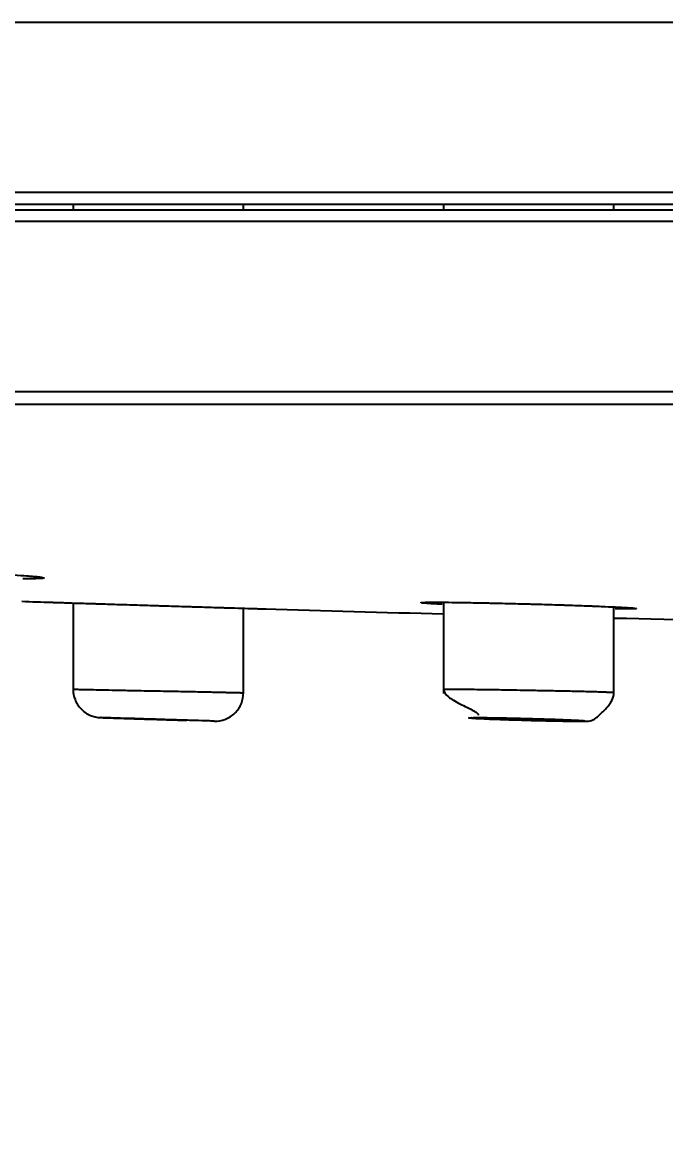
# Model space of a CAD drawing. Header units: millimetres. Extents: x 6110 to 6704, y -2661 to -1821.
# Drawn here: x 6311.637 to 6314.468, y -2068.275 to -2063.343 of the extents above; entities that cross this region are included whole.
import ezdxf

# ---------------------------------------------------------------- set-up
doc = ezdxf.new("R2010")
doc.units = ezdxf.units.MM
doc.header["$LTSCALE"] = 0.1
doc.linetypes.add('HIDDEN2', pattern=[4.7625, 3.175, -1.5875])
doc.layers.add('1', color=4, linetype='HIDDEN2', lineweight=13)
doc.layers.add('DIM', color=3, linetype='Continuous', lineweight=9)
doc.styles.get("Standard").update_dxf_attribs({"font": 'arial.ttf'})
doc.dimstyles.new('ISO-25', dxfattribs={"dimtxt": 2.5, "dimasz": 2.5, "dimexe": 1.25, "dimexo": 0.625, "dimtad": 1, "dimlfac": 5, "dimtxsty": 'Standard', "dimcen": 2.5, "dimadec": 0, "dimazin": 0, "dimtfac": 1, "dimtmove": 0, "dimatfit": 3, "dimfxl": 0, "dimarcsym": 0})

# ---------------------------------------------------------------- blocks, each defined once
blk = doc.blocks.new('*D85')
at = {"layer": 'Defpoints', "color": 0}
for p in [(6324.4599, -2027.3782), (6392.6916, -2027.3782), (6311.704, -2532.5418)]:
    blk.add_point(p, dxfattribs=at)
at = {"layer": 'DIM', "color": 0, "lineweight": -2}
for p, q in [((6325.0849, -2027.3782), (6393.9416, -2027.3782)), ((6392.6916, -2527.5418), (6392.6916, -2032.3782)), ((6312.329, -2532.5418), (6393.9416, -2532.5418))]:
    blk.add_line(p, q, dxfattribs=at)
at = {"layer": 'DIM', "color": 0}
for points in [[(6391.8583, -2032.3782), (6393.5249, -2032.3782), (6392.6916, -2027.3782)], [(6391.8583, -2527.5418), (6393.5249, -2527.5418), (6392.6916, -2532.5418)]]:
    blk.add_solid(points, dxfattribs=at)
at = {"layer": 'DIM', "color": 0, "insert": (6389.0618, -2279.96), "char_height": 5, "attachment_point": 5, "rotation": 90}
blk.add_mtext('2020,7', dxfattribs=at)

msp = doc.modelspace()

# ---------------------------------------------------------------- hatches: boundary and pattern name
at = {"layer": 'DIM'}
h = msp.add_hatch(dxfattribs=at)
h.set_pattern_fill('ANSI31', color=2)
edge = h.paths.add_edge_path()
edge.add_line((6619.6172, -2595.9805), (6619.6172, -1962.2056))
edge.add_line((6634.6172, -1966.1101), (6619.6172, -1966.1101))
edge.add_line((6634.6172, -2610.9805), (6634.6172, -1966.1101))
edge.add_line((6634.6172, -2610.9805), (6184.4567, -2610.9805))
edge.add_line((6619.6172, -2595.9805), (6184.4567, -2595.9805))
edge.add_line((6184.4567, -2610.9805), (6184.4567, -2595.9805))

# ---------------------------------------------------------------- linework, layer by layer
at = {"layer": '1', "color": 7, "linetype": 'Continuous', "lineweight": -3}
for p, q in [((6351.8421, -2063.3432), (6296.9577, -2063.3432)), ((6296.2749, -2064.0902), (6352.5249, -2064.0902)), ((6296.2749, -2064.1422), (6352.5249, -2064.1422)), ((6311.8604, -2064.1422), (6311.8604, -2064.1672)), ((6312.6104, -2064.1672), (6312.6104, -2064.1422)), ((6313.4901, -2064.1422), (6313.4901, -2064.1672)), ((6314.2401, -2064.1672), (6314.2401, -2064.1422)), ((6296.2749, -2064.1672), (6352.5249, -2064.1672)), ((6352.5249, -2064.2192), (6296.2749, -2064.2192)), ((6296.9577, -2064.9661), (6351.8421, -2064.9661)), ((6351.207, -2065.0233), (6297.5928, -2065.0233)), ((6311.8604, -2065.8969), (6311.8604, -2066.2949)), ((6312.6104, -2066.2949), (6312.6104, -2065.9203)), ((6313.4901, -2065.8941), (6313.4901, -2066.2951)), ((6314.2401, -2066.2951), (6314.2401, -2065.9144)), ((6312.1535, -2066.4067), (6312.1471, -2066.4065)), ((6313.6001, -2066.4009), (6313.6027, -2066.4019))]:
    msp.add_line(p, q, dxfattribs=at)
for start, end in [(268.081895, 268.112104), (268.327161, 268.507385), (268.67933, 268.880354)]:
    msp.add_arc((6320.0022, -1816.0297), 250, start, end, dxfattribs=at)
for points, knots in [([(6310.8991, -2065.7474), (6310.908, -2065.7475), (6310.9174, -2065.7476), (6310.9383, -2065.7478), (6310.95, -2065.748), (6310.9683, -2065.7483), (6310.9745, -2065.7485), (6310.9872, -2065.7487), (6310.9936, -2065.7488), (6311.0261, -2065.7495), (6311.0535, -2065.7502), (6311.0896, -2065.7512), (6311.097, -2065.7515), (6311.1118, -2065.7519), (6311.1192, -2065.7521), (6311.1417, -2065.7528), (6311.1568, -2065.7533), (6311.2024, -2065.7548), (6311.2333, -2065.7559), (6311.2725, -2065.7574), (6311.2803, -2065.7577), (6311.2959, -2065.7584), (6311.3036, -2065.7587), (6311.3267, -2065.7596), (6311.3573, -2065.7609), (6311.3873, -2065.7623), (6311.4096, -2065.7633), (6311.417, -2065.7636), (6311.4317, -2065.7643), (6311.4389, -2065.7647), (6311.4747, -2065.7664), (6311.5018, -2065.7678), (6311.5339, -2065.7696), (6311.5402, -2065.77), (6311.5526, -2065.7707), (6311.5587, -2065.771), (6311.5767, -2065.7721), (6311.5881, -2065.7728), (6311.6207, -2065.7749), (6311.6401, -2065.7762), (6311.6614, -2065.7778), (6311.6655, -2065.7782), (6311.6734, -2065.7788), (6311.6772, -2065.7791), (6311.688, -2065.7801), (6311.701, -2065.7812), (6311.7111, -2065.7824), (6311.7177, -2065.7832), (6311.7197, -2065.7834), (6311.7233, -2065.784), (6311.725, -2065.7842), (6311.7319, -2065.7854), (6311.7347, -2065.7863), (6311.7346, -2065.787)], [0, 0, 0, 0, 0.035856, 0.035856, 0.076188, 0.076188, 0.096353, 0.096353, 0.116519, 0.116519, 0.197183, 0.197183, 0.217349, 0.217349, 0.237515, 0.237515, 0.277847, 0.277847, 0.358511, 0.358511, 0.378677, 0.378677, 0.398843, 0.398843, 0.439175, 0.479507, 0.479507, 0.499673, 0.499673, 0.519839, 0.519839, 0.600502, 0.600502, 0.620668, 0.620668, 0.640834, 0.640834, 0.681166, 0.681166, 0.76183, 0.76183, 0.781996, 0.781996, 0.802162, 0.802162, 0.842494, 0.882826, 0.882826, 0.902992, 0.902992, 0.923158, 0.923158, 1, 1, 1, 1]), ([(6311.7305, -2065.7884), (6311.7299, -2065.7885), (6311.7294, -2065.7886), (6311.7276, -2065.7888), (6311.7261, -2065.7889), (6311.7182, -2065.7896), (6311.7089, -2065.79), (6311.6937, -2065.7903), (6311.6905, -2065.7904), (6311.6836, -2065.7905), (6311.68, -2065.7905), (6311.6688, -2065.7906), (6311.6606, -2065.7906), (6311.6481, -2065.7906), (6311.6441, -2065.7906), (6311.64, -2065.7906)], [0, 0, 0, 0, 0.047807, 0.047807, 0.144202, 0.144202, 0.529783, 0.529783, 0.626178, 0.626178, 0.722574, 0.722574, 0.915364, 0.915364, 1, 1, 1, 1]), ([(6311.7604, -2065.8938), (6311.7604, -2065.8938), (6311.7634, -2065.8939), (6311.771, -2065.8941), (6311.7727, -2065.8942), (6311.7765, -2065.8943), (6311.7786, -2065.8944), (6311.7854, -2065.8946), (6311.7958, -2065.8949), (6311.809, -2065.8953), (6311.82, -2065.8957), (6311.8239, -2065.8958), (6311.8319, -2065.8961), (6311.8361, -2065.8962), (6311.8578, -2065.8969), (6311.8775, -2065.8975), (6311.9103, -2065.8985), (6311.9218, -2065.8989), (6311.9399, -2065.8995), (6311.9461, -2065.8997), (6311.9587, -2065.9001), (6311.965, -2065.9003), (6311.9973, -2065.9013), (6312.0246, -2065.9021), (6312.0605, -2065.9033), (6312.0678, -2065.9035), (6312.0825, -2065.904), (6312.09, -2065.9042), (6312.1123, -2065.9049), (6312.1274, -2065.9054), (6312.1729, -2065.9068), (6312.2038, -2065.9077), (6312.2429, -2065.909), (6312.2508, -2065.9092), (6312.2663, -2065.9097), (6312.2741, -2065.9099), (6312.2972, -2065.9106), (6312.3278, -2065.9116), (6312.3579, -2065.9125), (6312.3803, -2065.9132), (6312.3877, -2065.9134), (6312.4025, -2065.9139), (6312.4098, -2065.9141), (6312.4458, -2065.9152), (6312.473, -2065.9161), (6312.5053, -2065.9171), (6312.5117, -2065.9173), (6312.5242, -2065.9176), (6312.5304, -2065.9178), (6312.5486, -2065.9184), (6312.5601, -2065.9187), (6312.593, -2065.9198), (6312.6127, -2065.9204), (6312.6344, -2065.921), (6312.6386, -2065.9211), (6312.6467, -2065.9214), (6312.6505, -2065.9215), (6312.6615, -2065.9218), (6312.6748, -2065.9222), (6312.6853, -2065.9226), (6312.692, -2065.9228), (6312.6941, -2065.9228), (6312.6979, -2065.9229), (6312.6997, -2065.923), (6312.7073, -2065.9232), (6312.7104, -2065.9233), (6312.7104, -2065.9233), (6312.7104, -2065.9233), (6312.7104, -2065.9233)], [0, 0, 0, 0, 0.06246, 0.06246, 0.078075, 0.078075, 0.09369, 0.09369, 0.124921, 0.156151, 0.156151, 0.171766, 0.171766, 0.187382, 0.187382, 0.249843, 0.249843, 0.281073, 0.281073, 0.296688, 0.296688, 0.312303, 0.312303, 0.374764, 0.374764, 0.39038, 0.39038, 0.405995, 0.405995, 0.437225, 0.437225, 0.499686, 0.499686, 0.515302, 0.515302, 0.530917, 0.530917, 0.562147, 0.593378, 0.593378, 0.608993, 0.608993, 0.624608, 0.624608, 0.687069, 0.687069, 0.702684, 0.702684, 0.7183, 0.7183, 0.74953, 0.74953, 0.811991, 0.811991, 0.827606, 0.827606, 0.843221, 0.843221, 0.874452, 0.905682, 0.905682, 0.921298, 0.921298, 0.936913, 0.936913, 0.999374, 0.999374, 1, 1, 1, 1]), ([(6313.3901, -2065.8958), (6313.3901, -2065.8958), (6313.3901, -2065.8958), (6313.3901, -2065.8953), (6313.3932, -2065.8949), (6313.4008, -2065.8945), (6313.4025, -2065.8944), (6313.4063, -2065.8943), (6313.4084, -2065.8942), (6313.4151, -2065.8941), (6313.4256, -2065.8939), (6313.4388, -2065.8938), (6313.4498, -2065.8938), (6313.4536, -2065.8938), (6313.4617, -2065.8938), (6313.4659, -2065.8938), (6313.4876, -2065.8939), (6313.5072, -2065.8941), (6313.5401, -2065.8944), (6313.5516, -2065.8946), (6313.5697, -2065.8949), (6313.5759, -2065.8949), (6313.5885, -2065.8951), (6313.5949, -2065.8952), (6313.6271, -2065.8958), (6313.6544, -2065.8963), (6313.6904, -2065.8971), (6313.6976, -2065.8972), (6313.7124, -2065.8975), (6313.7198, -2065.8977), (6313.7422, -2065.8982), (6313.7573, -2065.8986), (6313.8028, -2065.8997), (6313.8337, -2065.9004), (6313.8728, -2065.9015), (6313.8807, -2065.9017), (6313.8962, -2065.9022), (6313.904, -2065.9024), (6313.9271, -2065.903), (6313.9577, -2065.9039), (6313.9878, -2065.9049), (6314.0102, -2065.9056), (6314.0176, -2065.9058), (6314.0324, -2065.9063), (6314.0397, -2065.9066), (6314.0756, -2065.9078), (6314.1029, -2065.9087), (6314.1352, -2065.9099), (6314.1415, -2065.9102), (6314.1541, -2065.9106), (6314.1603, -2065.9109), (6314.1784, -2065.9116), (6314.19, -2065.9121), (6314.2228, -2065.9135), (6314.2425, -2065.9144), (6314.2642, -2065.9154), (6314.2684, -2065.9156), (6314.2765, -2065.9161), (6314.2803, -2065.9163), (6314.2913, -2065.9169), (6314.3046, -2065.9177), (6314.315, -2065.9184), (6314.3218, -2065.9189), (6314.3239, -2065.9191), (6314.3277, -2065.9194), (6314.3294, -2065.9196), (6314.3371, -2065.9204), (6314.3401, -2065.9209), (6314.3401, -2065.9214), (6314.3401, -2065.9214), (6314.3401, -2065.9214)], [0, 0, 0, 0, 0.000256, 0.000256, 0.062709, 0.062709, 0.078323, 0.078323, 0.093936, 0.093936, 0.125162, 0.156389, 0.156389, 0.172002, 0.172002, 0.187615, 0.187615, 0.250068, 0.250068, 0.281294, 0.281294, 0.296908, 0.296908, 0.312521, 0.312521, 0.374974, 0.374974, 0.390587, 0.390587, 0.4062, 0.4062, 0.437427, 0.437427, 0.499879, 0.499879, 0.515493, 0.515493, 0.531106, 0.531106, 0.562332, 0.593559, 0.593559, 0.609172, 0.609172, 0.624785, 0.624785, 0.687238, 0.687238, 0.702851, 0.702851, 0.718464, 0.718464, 0.749691, 0.749691, 0.812144, 0.812144, 0.827757, 0.827757, 0.84337, 0.84337, 0.874597, 0.905823, 0.905823, 0.921436, 0.921436, 0.937049, 0.937049, 0.999502, 0.999502, 1, 1, 1, 1]), ([(6313.4849, -2065.9029), (6313.4798, -2065.9026), (6313.4749, -2065.9024), (6313.4616, -2065.9017), (6313.4537, -2065.9013), (6313.4426, -2065.9007), (6313.4391, -2065.9005), (6313.4324, -2065.9001), (6313.4292, -2065.8999), (6313.4144, -2065.8989), (6313.4054, -2065.8982), (6313.3978, -2065.8974), (6313.3965, -2065.8972), (6313.3944, -2065.8969), (6313.3937, -2065.8968), (6313.393, -2065.8967)], [0, 0, 0, 0, 0.100682, 0.100682, 0.28508, 0.28508, 0.377279, 0.377279, 0.469478, 0.469478, 0.838273, 0.838273, 0.930472, 0.930472, 1, 1, 1, 1]), ([(6314.3366, -2065.9222), (6314.3361, -2065.9222), (6314.3356, -2065.9223), (6314.3339, -2065.9224), (6314.3326, -2065.9225), (6314.325, -2065.9229), (6314.3161, -2065.9231), (6314.3012, -2065.9232), (6314.2981, -2065.9233), (6314.2914, -2065.9233), (6314.2879, -2065.9233), (6314.2768, -2065.9233), (6314.2688, -2065.9233), (6314.2555, -2065.9233), (6314.2506, -2065.9233), (6314.2455, -2065.9232)], [0, 0, 0, 0, 0.047721, 0.047721, 0.142006, 0.142006, 0.519147, 0.519147, 0.613432, 0.613432, 0.707717, 0.707717, 0.896287, 0.896287, 1, 1, 1, 1]), ([(6311.8604, -2066.2764), (6311.8604, -2066.2764), (6311.8617, -2066.2764), (6311.8704, -2066.2766), (6311.8927, -2066.2771), (6311.9272, -2066.2778), (6311.9736, -2066.2788), (6312.0315, -2066.2799), (6312.0947, -2066.2812), (6312.1578, -2066.2825), (6312.2163, -2066.2836), (6312.2716, -2066.2847), (6312.3225, -2066.2856), (6312.3683, -2066.2865), (6312.4087, -2066.2873), (6312.4436, -2066.288), (6312.4732, -2066.2887), (6312.498, -2066.2893), (6312.5183, -2066.2897), (6312.5346, -2066.2902), (6312.5475, -2066.2905), (6312.5574, -2066.2907), (6312.563, -2066.2909), (6312.5653, -2066.2909)], [0, 0, 0, 0, 0.029044, 0.094009, 0.161243, 0.230745, 0.302515, 0.376553, 0.452858, 0.515821, 0.575115, 0.630737, 0.682688, 0.730965, 0.775568, 0.816495, 0.853745, 0.887319, 0.917214, 0.94343, 0.965967, 0.984823, 1, 1, 1, 1]), ([(6311.8606, -2066.2763), (6311.8608, -2066.2924), (6311.8665, -2066.3234), (6311.8933, -2066.3657), (6311.9347, -2066.3938), (6311.9654, -2066.4005), (6311.9815, -2066.4013)], [0, 0, 0, 0, 0.240578, 0.500091, 0.759547, 1, 1, 1, 1]), ([(6313.4902, -2066.2774), (6313.4904, -2066.2772), (6313.4947, -2066.2768), (6313.5125, -2066.2765), (6313.5408, -2066.2763), (6313.5783, -2066.2764), (6313.6236, -2066.2768), (6313.6647, -2066.2772), (6313.6994, -2066.2777), (6313.7287, -2066.2782), (6313.7673, -2066.2788), (6313.8158, -2066.2797), (6313.8739, -2066.2807), (6313.9406, -2066.282), (6314.0131, -2066.2834), (6314.0871, -2066.285), (6314.1309, -2066.2861), (6314.1509, -2066.2867)], [0, 0, 0, 0, 0.072828, 0.145006, 0.216404, 0.287021, 0.35686, 0.42592, 0.451632, 0.486877, 0.531653, 0.585951, 0.649766, 0.723089, 0.80591, 0.898218, 1, 1, 1, 1]), ([(6313.4902, -2066.2774), (6313.4904, -2066.2872), (6313.5038, -2066.3074), (6313.549, -2066.3341), (6313.5896, -2066.3543), (6313.6115, -2066.3651), (6313.6259, -2066.3729), (6313.6328, -2066.3771), (6313.6371, -2066.3802), (6313.6396, -2066.3822), (6313.6416, -2066.3842), (6313.6434, -2066.3866), (6313.6437, -2066.3885), (6313.6435, -2066.3897), (6313.6434, -2066.39)], [0, 0, 0, 0, 0.354855, 0.654818, 0.770583, 0.858276, 0.891611, 0.918699, 0.930487, 0.941568, 0.952436, 0.963638, 0.988956, 1, 1, 1, 1]), ([(6312.4815, -2066.4168), (6312.4981, -2066.4171), (6312.5221, -2066.4132), (6312.5522, -2066.3984), (6312.5729, -2066.3822), (6312.5897, -2066.362), (6312.6054, -2066.3323), (6312.61, -2066.3084), (6312.6102, -2066.2918)], [0, 0, 0, 0, 0.238974, 0.368005, 0.499904, 0.63182, 0.760895, 1, 1, 1, 1]), ([(6312.5653, -2066.2909), (6312.5696, -2066.291), (6312.5776, -2066.2912), (6312.5877, -2066.2914), (6312.596, -2066.2915), (6312.6025, -2066.2917), (6312.6071, -2066.2918), (6312.6098, -2066.2918), (6312.6104, -2066.2918), (6312.6104, -2066.2918)], [0, 0, 0, 0, 0.145242, 0.289711, 0.433407, 0.57633, 0.71848, 0.859858, 1, 1, 1, 1]), ([(6313.6696, -2066.4063), (6313.6734, -2066.4065), (6313.6879, -2066.4073), (6313.7268, -2066.4087), (6313.7776, -2066.4105), (6313.8336, -2066.4122), (6313.9055, -2066.4141), (6313.9858, -2066.4158), (6314.0568, -2066.417), (6314.1277, -2066.4155), (6314.1427, -2066.4193), (6314.168, -2066.3975), (6314.1756, -2066.3907), (6314.1815, -2066.3853), (6314.1879, -2066.3793), (6314.1972, -2066.3702), (6314.2093, -2066.3575), (6314.2219, -2066.3417), (6314.2359, -2066.3185), (6314.2404, -2066.3016), (6314.2401, -2066.2908)], [0, 0, 0, 0, 0.025826, 0.089136, 0.153273, 0.217257, 0.279843, 0.393856, 0.49151, 0.574518, 0.777833, 0.803303, 0.813842, 0.82365, 0.833387, 0.843632, 0.86702, 0.895237, 0.927799, 1, 1, 1, 1]), ([(6314.1509, -2066.2867), (6314.16, -2066.287), (6314.1767, -2066.2875), (6314.1976, -2066.2882), (6314.214, -2066.2889), (6314.2262, -2066.2895), (6314.2345, -2066.29), (6314.2391, -2066.2904), (6314.2402, -2066.2907), (6314.2401, -2066.2908), (6314.2401, -2066.2908)], [0, 0, 0, 0, 0.159449, 0.313265, 0.461448, 0.603997, 0.740912, 0.872193, 0.99784, 1, 1, 1, 1]), ([(6312.4516, -2066.4159), (6312.4516, -2066.4159), (6312.4516, -2066.4159), (6312.4511, -2066.4158), (6312.4505, -2066.4158), (6312.4363, -2066.4154), (6312.4182, -2066.4148), (6312.3763, -2066.4135), (6312.3518, -2066.4128), (6312.3, -2066.4112), (6312.2719, -2066.4103), (6312.2159, -2066.4086), (6312.1873, -2066.4077), (6312.1336, -2066.406), (6312.1078, -2066.4052), (6312.0624, -2066.4038), (6312.0422, -2066.4032), (6312.0103, -2066.4022), (6311.998, -2066.4018), (6311.9849, -2066.4014), (6311.9818, -2066.4013), (6311.9815, -2066.4013)], [0, 0, 0, 0, 0.000022, 0.000022, 0.005174, 0.005174, 0.133502, 0.133502, 0.261825, 0.261825, 0.390176, 0.390176, 0.518586, 0.518586, 0.647008, 0.647008, 0.775194, 0.775194, 0.903392, 0.903392, 1, 1, 1, 1]), ([(6312.1104, -2066.4053), (6312.1104, -2066.4053), (6312.1104, -2066.4053), (6312.1104, -2066.4053), (6312.1112, -2066.4054), (6312.1136, -2066.4054), (6312.1146, -2066.4055), (6312.117, -2066.4056), (6312.1197, -2066.4056), (6312.1232, -2066.4057), (6312.1261, -2066.4058), (6312.1271, -2066.4059), (6312.1292, -2066.4059), (6312.1303, -2066.406), (6312.136, -2066.4061), (6312.1412, -2066.4063), (6312.1498, -2066.4066), (6312.1529, -2066.4067), (6312.1592, -2066.4069), (6312.1625, -2066.407), (6312.1727, -2066.4073), (6312.1799, -2066.4075), (6312.1912, -2066.4079), (6312.1951, -2066.408), (6312.203, -2066.4082), (6312.207, -2066.4084), (6312.2189, -2066.4087), (6312.2271, -2066.409), (6312.2436, -2066.4095), (6312.2517, -2066.4097), (6312.2637, -2066.4101), (6312.2676, -2066.4102), (6312.2755, -2066.4105), (6312.2794, -2066.4106), (6312.2907, -2066.411), (6312.2979, -2066.4112), (6312.3081, -2066.4115), (6312.3114, -2066.4116), (6312.3178, -2066.4118), (6312.3208, -2066.4119), (6312.3295, -2066.4121), (6312.3347, -2066.4123), (6312.3415, -2066.4125), (6312.3437, -2066.4126), (6312.3475, -2066.4127), (6312.351, -2066.4128), (6312.3538, -2066.4129), (6312.3562, -2066.413), (6312.3572, -2066.413), (6312.3596, -2066.4131), (6312.3604, -2066.4131), (6312.3604, -2066.4131)], [0, 0, 0, 0, 0.000437, 0.000437, 0.062952, 0.062952, 0.09421, 0.09421, 0.125468, 0.156726, 0.156726, 0.172354, 0.172354, 0.187983, 0.187983, 0.250499, 0.250499, 0.281757, 0.281757, 0.313014, 0.313014, 0.37553, 0.37553, 0.406788, 0.406788, 0.438046, 0.438046, 0.500561, 0.500561, 0.563077, 0.563077, 0.594335, 0.594335, 0.625592, 0.625592, 0.688108, 0.688108, 0.719366, 0.719366, 0.750623, 0.750623, 0.813139, 0.813139, 0.844397, 0.844397, 0.875655, 0.906912, 0.906912, 0.93817, 0.93817, 1, 1, 1, 1]), ([(6312.4816, -2066.4168), (6312.4819, -2066.4168), (6312.4806, -2066.4167), (6312.4734, -2066.4165), (6312.4644, -2066.4162), (6312.4516, -2066.4159)], [0, 0, 0, 0, 0.368016, 0.368016, 1, 1, 1, 1]), ([(6313.6016, -2066.4012), (6313.6016, -2066.4014), (6313.603, -2066.4022), (6313.6177, -2066.4038), (6313.6499, -2066.4055), (6313.6696, -2066.4063)], [0, 0, 0, 0, 0.110358, 0.574448, 1, 1, 1, 1]), ([(6314.0524, -2066.4117), (6314.0524, -2066.4117), (6314.0524, -2066.4117), (6314.0508, -2066.4116), (6314.0493, -2066.4115), (6314.029, -2066.4106), (6314.0064, -2066.4097), (6313.9572, -2066.408), (6313.93, -2066.4071), (6313.8748, -2066.4055), (6313.846, -2066.4047), (6313.7909, -2066.4034), (6313.7638, -2066.4028), (6313.715, -2066.4019), (6313.6926, -2066.4016), (6313.6556, -2066.4012), (6313.6405, -2066.4012), (6313.6195, -2066.4014), (6313.6133, -2066.4017), (6313.6106, -2066.4025), (6313.6141, -2066.4031), (6313.6301, -2066.4043), (6313.6428, -2066.4051), (6313.6696, -2066.4064), (6313.6814, -2066.4069), (6313.7153, -2066.4083), (6313.7396, -2066.4092), (6313.7913, -2066.4109), (6313.8194, -2066.4118), (6313.8753, -2066.4133), (6313.9039, -2066.414), (6313.9577, -2066.4152), (6313.9836, -2066.4157), (6314.0292, -2066.4164), (6314.0496, -2066.4167), (6314.082, -2066.4168), (6314.0945, -2066.4168), (6314.1099, -2066.4163), (6314.1131, -2066.416), (6314.1099, -2066.415), (6314.1034, -2066.4144), (6314.0827, -2066.4131), (6314.069, -2066.4124), (6314.0524, -2066.4117)], [0, 0, 0, 0, 0.000016, 0.000016, 0.004504, 0.004504, 0.058263, 0.058263, 0.111989, 0.111989, 0.165695, 0.165695, 0.219375, 0.219375, 0.273044, 0.273044, 0.326719, 0.326719, 0.380416, 0.380416, 0.434136, 0.434136, 0.487856, 0.487856, 0.52124, 0.52124, 0.574987, 0.574987, 0.628711, 0.628711, 0.682408, 0.682408, 0.736084, 0.736084, 0.789753, 0.789753, 0.843434, 0.843434, 0.897139, 0.897139, 0.950872, 0.950872, 1, 1, 1, 1]), ([(6313.7401, -2066.4059), (6313.7401, -2066.4059), (6313.7401, -2066.4059), (6313.7401, -2066.4057), (6313.7409, -2066.4056), (6313.7433, -2066.4055), (6313.7443, -2066.4055), (6313.7467, -2066.4054), (6313.7495, -2066.4054), (6313.7529, -2066.4054), (6313.7558, -2066.4053), (6313.7568, -2066.4053), (6313.7589, -2066.4053), (6313.7601, -2066.4054), (6313.7658, -2066.4054), (6313.7709, -2066.4054), (6313.7796, -2066.4055), (6313.7826, -2066.4056), (6313.789, -2066.4056), (6313.7923, -2066.4057), (6313.8025, -2066.4059), (6313.8097, -2066.406), (6313.821, -2066.4062), (6313.8249, -2066.4063), (6313.8328, -2066.4065), (6313.8367, -2066.4066), (6313.8487, -2066.4069), (6313.8568, -2066.4071), (6313.8733, -2066.4075), (6313.8815, -2066.4077), (6313.8934, -2066.4081), (6313.8974, -2066.4082), (6313.9052, -2066.4085), (6313.9091, -2066.4086), (6313.9205, -2066.409), (6313.9277, -2066.4092), (6313.9379, -2066.4096), (6313.9412, -2066.4097), (6313.9476, -2066.41), (6313.9506, -2066.4101), (6313.9593, -2066.4105), (6313.9644, -2066.4107), (6313.9713, -2066.4111), (6313.9734, -2066.4112), (6313.9773, -2066.4114), (6313.9808, -2066.4116), (6313.9835, -2066.4118), (6313.9859, -2066.412), (6313.9869, -2066.4121), (6313.9893, -2066.4123), (6313.9901, -2066.4125), (6313.9901, -2066.4126), (6313.99, -2066.4127), (6313.9894, -2066.4128), (6313.9891, -2066.4128), (6313.9885, -2066.4129), (6313.9882, -2066.4129), (6313.9862, -2066.413), (6313.9838, -2066.413), (6313.9791, -2066.4131), (6313.9774, -2066.4131), (6313.9735, -2066.4131), (6313.9714, -2066.4131), (6313.9646, -2066.4131), (6313.9595, -2066.413), (6313.9507, -2066.4129), (6313.9477, -2066.4129), (6313.9414, -2066.4128), (6313.9348, -2066.4127), (6313.9278, -2066.4126), (6313.9206, -2066.4125), (6313.9169, -2066.4124), (6313.9055, -2066.4122), (6313.8977, -2066.412), (6313.8857, -2066.4117), (6313.8816, -2066.4116), (6313.8734, -2066.4114), (6313.8693, -2066.4113), (6313.8571, -2066.411), (6313.849, -2066.4107), (6313.8369, -2066.4104), (6313.8329, -2066.4102), (6313.825, -2066.41), (6313.8174, -2066.4097), (6313.81, -2066.4095), (6313.8028, -2066.4092), (6313.7993, -2066.4091), (6313.789, -2066.4087), (6313.7826, -2066.4085), (6313.7768, -2066.4082)], [0, 0, 0, 0, 0.000132, 0.000132, 0.035841, 0.035841, 0.053696, 0.053696, 0.071551, 0.089406, 0.089406, 0.098333, 0.098333, 0.10726, 0.10726, 0.14297, 0.14297, 0.160825, 0.160825, 0.17868, 0.17868, 0.214389, 0.214389, 0.232244, 0.232244, 0.250099, 0.250099, 0.285808, 0.285808, 0.321518, 0.321518, 0.339373, 0.339373, 0.357228, 0.357228, 0.392937, 0.392937, 0.410792, 0.410792, 0.428647, 0.428647, 0.464356, 0.464356, 0.482211, 0.482211, 0.500066, 0.517921, 0.517921, 0.535775, 0.535775, 0.571485, 0.571485, 0.58934, 0.58934, 0.598267, 0.598267, 0.607195, 0.607195, 0.642904, 0.642904, 0.660759, 0.660759, 0.678614, 0.678614, 0.714323, 0.714323, 0.732178, 0.732178, 0.750033, 0.767888, 0.767888, 0.785743, 0.785743, 0.821452, 0.821452, 0.839307, 0.839307, 0.857162, 0.857162, 0.892871, 0.892871, 0.910726, 0.910726, 0.928581, 0.946436, 0.946436, 0.96429, 0.96429, 1, 1, 1, 1]), ([(6313.7768, -2066.4082), (6313.7709, -2066.408), (6313.7658, -2066.4077), (6313.759, -2066.4074), (6313.7569, -2066.4073), (6313.753, -2066.4071), (6313.7512, -2066.407), (6313.7465, -2066.4067), (6313.7442, -2066.4065), (6313.7419, -2066.4062), (6313.7413, -2066.4062), (6313.7409, -2066.4061)], [0, 0, 0, 0, 0.290821, 0.290821, 0.436232, 0.436232, 0.581643, 0.581643, 0.872464, 0.872464, 1, 1, 1, 1])]:
    msp.add_open_spline(points, degree=3, knots=knots, dxfattribs=at)
for points, degree in [([(6311.9771, -2066.4011), (6312.112, -2066.4053)], 1), ([(6312.1471, -2066.4065), (6312.1427, -2066.4064), (6312.1387, -2066.4062), (6312.1351, -2066.4061)], 3)]:
    msp.add_open_spline(points, degree=degree, dxfattribs=at)

# ---------------------------------------------------------------- dimensions: what is measured, and where the dimension line sits
at = {"layer": 'DIM'}
dim = msp.add_linear_dim(base=(6392.6916, -2027.3782), p1=(6311.704, -2532.5418), p2=(6324.4599, -2027.3782), angle=90, dimstyle='ISO-25', override={"dimtxt": 5, "dimasz": 5, "dimdec": 1, "dimlfac": 4, "dimadec": 1, "dimtdec": 1, "dimfxl": 1.25, "dimtfill": 1}, dxfattribs=at)
dim.commit()
dim.dimension.update_dxf_attribs({"geometry": '*D85', "text_midpoint": (6389.0618, -2279.96)})

doc.saveas('drawing.dxf')
